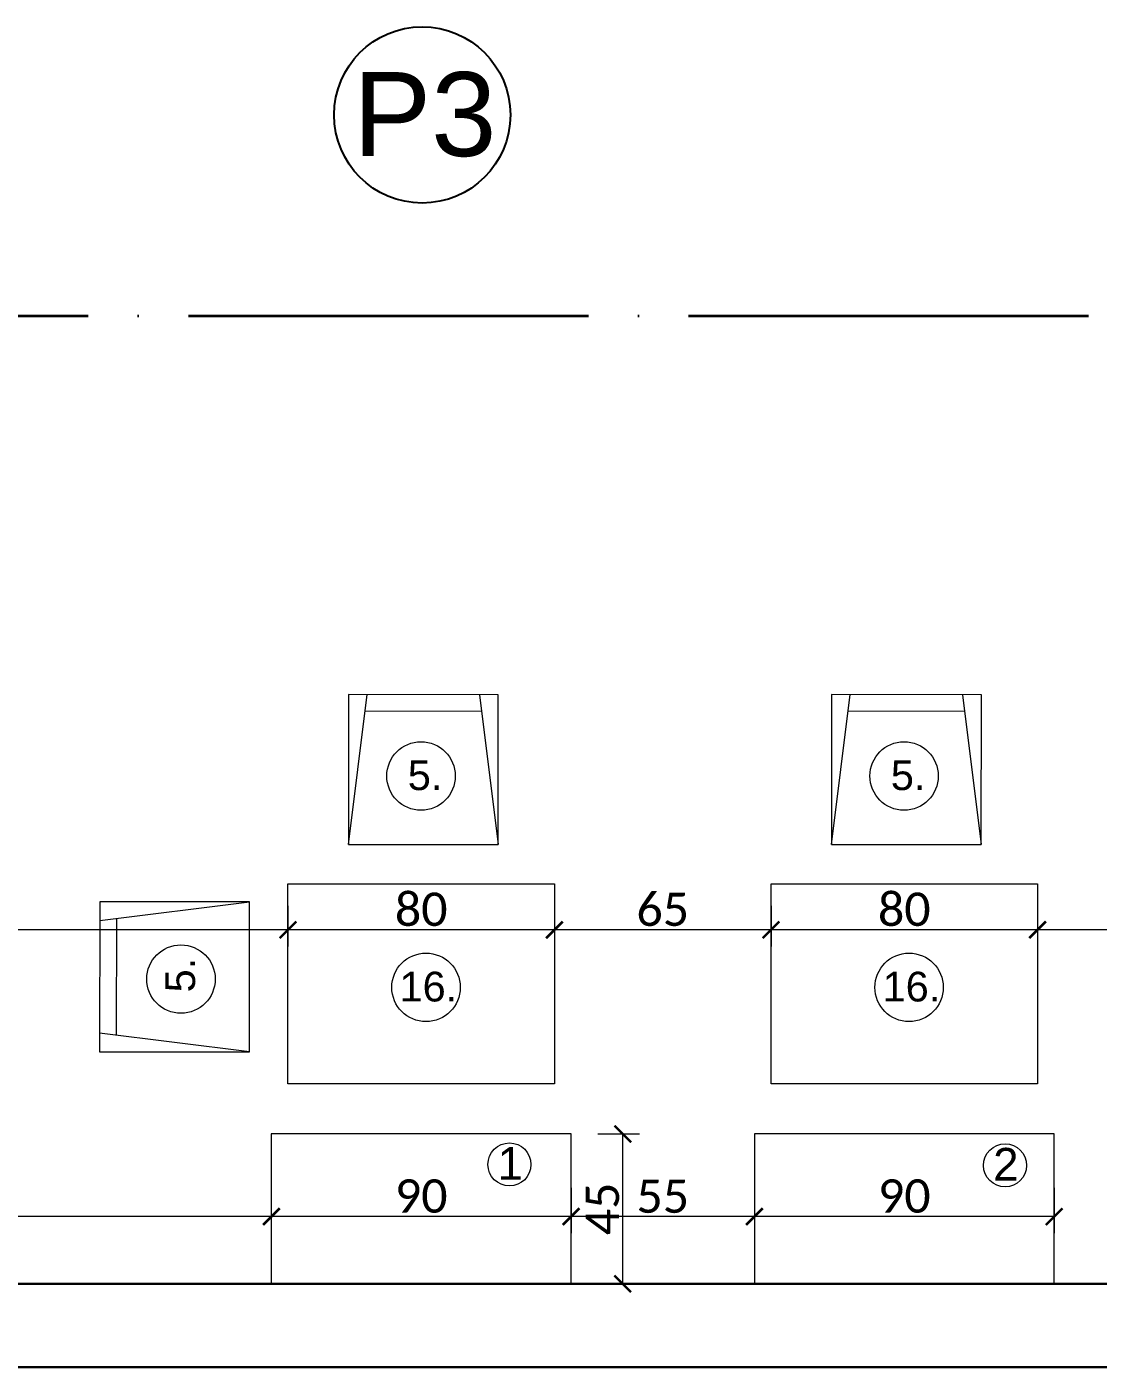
# Model space of a CAD drawing. Header units: centimetres. Extents: x -26724 to 60145, y -23645 to 6771.
# Drawn here: x -18458.5 to -18136.9, y 4290.5 to 4692.7 of the extents above; entities that cross this region are included whole.
import ezdxf

# ---------------------------------------------------------------- set-up
doc = ezdxf.new("R2010")
doc.units = ezdxf.units.CM
doc.linetypes.add('ACAD_ISO04W100', pattern=[30, 24, -3, 0, -3])
for name, color, linetype, lineweight in [('4.KOTE', 88, 'Continuous', 15), ('namestaj', 8, 'Continuous', 9), ('namjestaj', 150, 'Continuous', 5), ('zid', 7, 'Continuous', 40)]:
    doc.layers.add(name, color=color, linetype=linetype, lineweight=lineweight)
doc.layers.add('IZGLED 2', color=253, linetype='Continuous', lineweight=9, true_color=0x828282)
doc.layers.add('pozicije', color=7, linetype='Continuous')
doc.styles.add('0.12', font='arial.ttf', dxfattribs={"height": 0.12})
doc.styles.add('0.15', font='arial.ttf', dxfattribs={"height": 0.15})
doc.styles.get("Standard").update_dxf_attribs({"font": 'calibri.ttf'})
doc.dimstyles.new('ja 1 50', dxfattribs={"dimtxt": 10, "dimasz": 5, "dimexe": 5, "dimexo": 5, "dimgap": 1, "dimtad": 1, "dimdec": 0, "dimtxsty": 'Standard', "dimblk": 'ARCHTICK', "dimcen": 2.5, "dimclrd": 256, "dimclrt": 7, "dimadec": 0, "dimazin": 0, "dimtfac": 1, "dimtdec": 0, "dimtix": 1, "dimtmove": 1, "dimatfit": 3, "dimldrblk": 'ARCHTICK', "dimfxl": 10, "dimfxlon": 1, "dimlwd": 0, "dimlwe": 9, "dimarcsym": 0})

# ---------------------------------------------------------------- blocks, each defined once
blk = doc.blocks.new('_ArchTick')
at = {"color": 0, "linetype": 'ByBlock', "const_width": 0.15}
blk.add_lwpolyline([(-0.5, -0.5), (0.5, 0.5)], dxfattribs=at)
blk = doc.blocks.new('*D2991')
at = {"layer": '4.KOTE', "color": 0, "lineweight": 9, "transparency": 16777216}
for p, q in [((-18240.07, 4344.32), (-18240.07, 4330.65)), ((-18150.07, 4344.32), (-18150.07, 4330.65))]:
    blk.add_line(p, q, dxfattribs=at)
at = {"layer": '4.KOTE', "lineweight": 0, "transparency": 16777216}
blk.add_line((-18150.07, 4335.65), (-18240.07, 4335.65), dxfattribs=at)
at = {"layer": 'Defpoints', "color": 0, "lineweight": 50, "transparency": 16777216}
for p in [(-18240.07, 4360.46, 13.5), (-18150.07, 4360.46, 13.5), (-18240.07, 4335.65)]:
    blk.add_point(p, dxfattribs=at)
at = {"layer": '4.KOTE', "lineweight": 0, "transparency": 16777216, "xscale": 5, "yscale": 5, "zscale": 5, "rotation": 180}
blk.add_blockref('_ArchTick', (-18240.07, 4335.65), dxfattribs=at)
at = {"layer": '4.KOTE', "lineweight": 0, "transparency": 16777216, "xscale": 5, "yscale": 5, "zscale": 5}
blk.add_blockref('_ArchTick', (-18150.07, 4335.65), dxfattribs=at)
at = {"layer": '4.KOTE', "color": 7, "transparency": 16777216, "insert": (-18195.07, 4341.78), "char_height": 10, "attachment_point": 5}
blk.add_mtext('90', dxfattribs=at)
blk = doc.blocks.new('*D2992')
at = {"layer": '4.KOTE', "color": 0, "lineweight": 9, "transparency": 16777216}
for p, q in [((-18295.07, 4344.32), (-18295.07, 4330.65)), ((-18240.07, 4344.32), (-18240.07, 4330.65))]:
    blk.add_line(p, q, dxfattribs=at)
at = {"layer": '4.KOTE', "lineweight": 0, "transparency": 16777216}
blk.add_line((-18240.07, 4335.65), (-18295.07, 4335.65), dxfattribs=at)
at = {"layer": 'Defpoints', "color": 0, "lineweight": 50, "transparency": 16777216}
for p in [(-18295.07, 4360.46, 13.5), (-18240.07, 4360.46, 13.5), (-18295.07, 4335.65)]:
    blk.add_point(p, dxfattribs=at)
at = {"layer": '4.KOTE', "lineweight": 0, "transparency": 16777216, "xscale": 5, "yscale": 5, "zscale": 5, "rotation": 180}
blk.add_blockref('_ArchTick', (-18295.07, 4335.65), dxfattribs=at)
at = {"layer": '4.KOTE', "lineweight": 0, "transparency": 16777216, "xscale": 5, "yscale": 5, "zscale": 5}
blk.add_blockref('_ArchTick', (-18240.07, 4335.65), dxfattribs=at)
at = {"layer": '4.KOTE', "color": 7, "transparency": 16777216, "insert": (-18267.57, 4341.73), "char_height": 10, "attachment_point": 5}
blk.add_mtext('55', dxfattribs=at)
blk = doc.blocks.new('*D2993')
at = {"layer": '4.KOTE', "color": 0, "lineweight": 9, "transparency": 16777216}
for p, q in [((-18385.07, 4344.32), (-18385.07, 4330.65)), ((-18295.07, 4344.32), (-18295.07, 4330.65))]:
    blk.add_line(p, q, dxfattribs=at)
at = {"layer": '4.KOTE', "lineweight": 0, "transparency": 16777216}
blk.add_line((-18295.07, 4335.65), (-18385.07, 4335.65), dxfattribs=at)
at = {"layer": 'Defpoints', "color": 0, "lineweight": 50, "transparency": 16777216}
for p in [(-18385.07, 4360.46, 13.5), (-18295.07, 4360.46, 13.5), (-18385.07, 4335.65)]:
    blk.add_point(p, dxfattribs=at)
at = {"layer": '4.KOTE', "lineweight": 0, "transparency": 16777216, "xscale": 5, "yscale": 5, "zscale": 5, "rotation": 180}
blk.add_blockref('_ArchTick', (-18385.07, 4335.65), dxfattribs=at)
at = {"layer": '4.KOTE', "lineweight": 0, "transparency": 16777216, "xscale": 5, "yscale": 5, "zscale": 5}
blk.add_blockref('_ArchTick', (-18295.07, 4335.65), dxfattribs=at)
at = {"layer": '4.KOTE', "color": 7, "transparency": 16777216, "insert": (-18340.07, 4341.78), "char_height": 10, "attachment_point": 5}
blk.add_mtext('90', dxfattribs=at)
blk = doc.blocks.new('*D2994')
at = {"layer": '4.KOTE', "color": 0, "lineweight": 9, "transparency": 16777216}
for p, q in [((-18570.07, 4344.49), (-18570.07, 4330.65)), ((-18385.07, 4344.32), (-18385.07, 4330.65))]:
    blk.add_line(p, q, dxfattribs=at)
at = {"layer": '4.KOTE', "lineweight": 0, "transparency": 16777216}
blk.add_line((-18385.07, 4335.65), (-18570.07, 4335.65), dxfattribs=at)
at = {"layer": 'Defpoints', "color": 0, "lineweight": 50, "transparency": 16777216}
for p in [(-18570.07, 4362.87, 13.5), (-18385.07, 4360.46, 13.5), (-18570.07, 4335.65)]:
    blk.add_point(p, dxfattribs=at)
at = {"layer": '4.KOTE', "lineweight": 0, "transparency": 16777216, "xscale": 5, "yscale": 5, "zscale": 5, "rotation": 180}
blk.add_blockref('_ArchTick', (-18570.07, 4335.65), dxfattribs=at)
at = {"layer": '4.KOTE', "lineweight": 0, "transparency": 16777216, "xscale": 5, "yscale": 5, "zscale": 5}
blk.add_blockref('_ArchTick', (-18385.07, 4335.65), dxfattribs=at)
at = {"layer": '4.KOTE', "color": 7, "transparency": 16777216, "insert": (-18477.57, 4341.78), "char_height": 10, "attachment_point": 5}
blk.add_mtext('185', dxfattribs=at)
blk = doc.blocks.new('*D2995')
at = {"layer": '4.KOTE', "color": 0, "lineweight": 9, "transparency": 16777216}
for p, q in [((-18287.1, 4360.46), (-18274.58, 4360.46)), ((-18287.1, 4315.46), (-18274.58, 4315.46))]:
    blk.add_line(p, q, dxfattribs=at)
at = {"layer": '4.KOTE', "lineweight": 0, "transparency": 16777216}
blk.add_line((-18279.58, 4315.46), (-18279.58, 4360.46), dxfattribs=at)
at = {"layer": 'Defpoints', "color": 0, "lineweight": 50, "transparency": 16777216}
for p in [(-18295.07, 4360.46, 13.5), (-18279.58, 4360.46), (-18295.07, 4315.46, 13.5)]:
    blk.add_point(p, dxfattribs=at)
at = {"layer": '4.KOTE', "lineweight": 0, "transparency": 16777216, "xscale": 5, "yscale": 5, "zscale": 5}
for p, rotation in [((-18279.58, 4360.46), 90), ((-18279.58, 4315.46), 270)]:
    blk.add_blockref('_ArchTick', p, dxfattribs=dict(at, rotation=rotation))
at = {"layer": '4.KOTE', "color": 7, "transparency": 16777216, "insert": (-18285.65, 4337.96), "char_height": 10, "attachment_point": 5, "rotation": 90}
blk.add_mtext('45', dxfattribs=at)
blk = doc.blocks.new('*D3001')
at = {"layer": '4.KOTE', "color": 0, "lineweight": 9, "transparency": 16777216}
for p, q in [((-18155.07, 4428.87), (-18155.07, 4416.7)), ((-18090.07, 4426.86), (-18090.07, 4416.7))]:
    blk.add_line(p, q, dxfattribs=at)
at = {"layer": '4.KOTE', "lineweight": 0, "transparency": 16777216}
blk.add_line((-18090.07, 4421.7), (-18155.07, 4421.7), dxfattribs=at)
at = {"layer": 'Defpoints', "color": 0, "lineweight": 50, "transparency": 16777216}
for p in [(-18155.07, 4435.46, 13.5), (-18090.07, 4430.42, 13.5), (-18155.07, 4421.7)]:
    blk.add_point(p, dxfattribs=at)
at = {"layer": '4.KOTE', "lineweight": 0, "transparency": 16777216, "xscale": 5, "yscale": 5, "zscale": 5, "rotation": 180}
blk.add_blockref('_ArchTick', (-18155.07, 4421.7), dxfattribs=at)
at = {"layer": '4.KOTE', "lineweight": 0, "transparency": 16777216, "xscale": 5, "yscale": 5, "zscale": 5}
blk.add_blockref('_ArchTick', (-18090.07, 4421.7), dxfattribs=at)
at = {"layer": '4.KOTE', "color": 7, "transparency": 16777216, "insert": (-18122.57, 4427.82), "char_height": 10, "attachment_point": 5}
blk.add_mtext('65', dxfattribs=at)
blk = doc.blocks.new('*D3002')
at = {"layer": '4.KOTE', "color": 0, "lineweight": 9, "transparency": 16777216}
for p, q in [((-18235.07, 4428.87), (-18235.07, 4416.7)), ((-18155.07, 4428.87), (-18155.07, 4416.7))]:
    blk.add_line(p, q, dxfattribs=at)
at = {"layer": '4.KOTE', "lineweight": 0, "transparency": 16777216}
blk.add_line((-18155.07, 4421.7), (-18235.07, 4421.7), dxfattribs=at)
at = {"layer": 'Defpoints', "color": 0, "lineweight": 50, "transparency": 16777216}
for p in [(-18235.07, 4435.46, 13.5), (-18155.07, 4435.46, 13.5), (-18235.07, 4421.7)]:
    blk.add_point(p, dxfattribs=at)
at = {"layer": '4.KOTE', "lineweight": 0, "transparency": 16777216, "xscale": 5, "yscale": 5, "zscale": 5, "rotation": 180}
blk.add_blockref('_ArchTick', (-18235.07, 4421.7), dxfattribs=at)
at = {"layer": '4.KOTE', "lineweight": 0, "transparency": 16777216, "xscale": 5, "yscale": 5, "zscale": 5}
blk.add_blockref('_ArchTick', (-18155.07, 4421.7), dxfattribs=at)
at = {"layer": '4.KOTE', "color": 7, "transparency": 16777216, "insert": (-18195.07, 4427.82), "char_height": 10, "attachment_point": 5}
blk.add_mtext('80', dxfattribs=at)
blk = doc.blocks.new('*D3003')
at = {"layer": '4.KOTE', "color": 0, "lineweight": 9, "transparency": 16777216}
for p, q in [((-18300.07, 4428.87), (-18300.07, 4416.7)), ((-18235.07, 4428.87), (-18235.07, 4416.7))]:
    blk.add_line(p, q, dxfattribs=at)
at = {"layer": '4.KOTE', "lineweight": 0, "transparency": 16777216}
blk.add_line((-18235.07, 4421.7), (-18300.07, 4421.7), dxfattribs=at)
at = {"layer": 'Defpoints', "color": 0, "lineweight": 50, "transparency": 16777216}
for p in [(-18300.07, 4435.46, 13.5), (-18235.07, 4435.46, 13.5), (-18300.07, 4421.7)]:
    blk.add_point(p, dxfattribs=at)
at = {"layer": '4.KOTE', "lineweight": 0, "transparency": 16777216, "xscale": 5, "yscale": 5, "zscale": 5, "rotation": 180}
blk.add_blockref('_ArchTick', (-18300.07, 4421.7), dxfattribs=at)
at = {"layer": '4.KOTE', "lineweight": 0, "transparency": 16777216, "xscale": 5, "yscale": 5, "zscale": 5}
blk.add_blockref('_ArchTick', (-18235.07, 4421.7), dxfattribs=at)
at = {"layer": '4.KOTE', "color": 7, "transparency": 16777216, "insert": (-18267.57, 4427.82), "char_height": 10, "attachment_point": 5}
blk.add_mtext('65', dxfattribs=at)
blk = doc.blocks.new('*D3004')
at = {"layer": '4.KOTE', "color": 0, "lineweight": 9, "transparency": 16777216}
for p, q in [((-18380.07, 4428.87), (-18380.07, 4416.7)), ((-18300.07, 4428.87), (-18300.07, 4416.7))]:
    blk.add_line(p, q, dxfattribs=at)
at = {"layer": '4.KOTE', "lineweight": 0, "transparency": 16777216}
blk.add_line((-18300.07, 4421.7), (-18380.07, 4421.7), dxfattribs=at)
at = {"layer": 'Defpoints', "color": 0, "lineweight": 50, "transparency": 16777216}
for p in [(-18380.07, 4435.46, 13.5), (-18300.07, 4435.46, 13.5), (-18380.07, 4421.7)]:
    blk.add_point(p, dxfattribs=at)
at = {"layer": '4.KOTE', "lineweight": 0, "transparency": 16777216, "xscale": 5, "yscale": 5, "zscale": 5, "rotation": 180}
blk.add_blockref('_ArchTick', (-18380.07, 4421.7), dxfattribs=at)
at = {"layer": '4.KOTE', "lineweight": 0, "transparency": 16777216, "xscale": 5, "yscale": 5, "zscale": 5}
blk.add_blockref('_ArchTick', (-18300.07, 4421.7), dxfattribs=at)
at = {"layer": '4.KOTE', "color": 7, "transparency": 16777216, "insert": (-18340.07, 4427.82), "char_height": 10, "attachment_point": 5}
blk.add_mtext('80', dxfattribs=at)
blk = doc.blocks.new('*D3005')
at = {"layer": '4.KOTE', "color": 0, "lineweight": 9, "transparency": 16777216}
for p, q in [((-18570.07, 4428.87), (-18570.07, 4416.7)), ((-18380.07, 4428.87), (-18380.07, 4416.7))]:
    blk.add_line(p, q, dxfattribs=at)
at = {"layer": '4.KOTE', "lineweight": 0, "transparency": 16777216}
blk.add_line((-18380.07, 4421.7), (-18570.07, 4421.7), dxfattribs=at)
at = {"layer": 'Defpoints', "color": 0, "lineweight": 50, "transparency": 16777216}
for p in [(-18570.07, 4435.45, 13.5), (-18380.07, 4435.46, 13.5), (-18570.07, 4421.7)]:
    blk.add_point(p, dxfattribs=at)
at = {"layer": '4.KOTE', "lineweight": 0, "transparency": 16777216, "xscale": 5, "yscale": 5, "zscale": 5, "rotation": 180}
blk.add_blockref('_ArchTick', (-18570.07, 4421.7), dxfattribs=at)
at = {"layer": '4.KOTE', "lineweight": 0, "transparency": 16777216, "xscale": 5, "yscale": 5, "zscale": 5}
blk.add_blockref('_ArchTick', (-18380.07, 4421.7), dxfattribs=at)
at = {"layer": '4.KOTE', "color": 7, "transparency": 16777216, "insert": (-18475.07, 4427.82), "char_height": 10, "attachment_point": 5}
blk.add_mtext('190', dxfattribs=at)
blk = doc.blocks.new('*D3066')
at = {"layer": '4.KOTE', "color": 0, "lineweight": 9, "transparency": 16777216}
for p, q in [((-19851.49, 4458.43), (-19866.49, 4458.43)), ((-19854.88, 4308.43), (-19866.49, 4308.43))]:
    blk.add_line(p, q, dxfattribs=at)
at = {"layer": '4.KOTE', "lineweight": 0, "transparency": 16777216}
blk.add_line((-19861.49, 4458.43), (-19861.49, 4308.43), dxfattribs=at)
at = {"layer": 'Defpoints', "color": 0, "lineweight": 50, "transparency": 16777216}
for p in [(0, 4458.43, 13.5), (-19861.49, 4308.43), (-19849.98, 4308.43, 13.5)]:
    blk.add_point(p, dxfattribs=at)
at = {"layer": '4.KOTE', "lineweight": 0, "transparency": 16777216, "xscale": 5, "yscale": 5, "zscale": 5}
for p, rotation in [((-19861.49, 4458.43), 90), ((-19861.49, 4308.43), 270)]:
    blk.add_blockref('_ArchTick', p, dxfattribs=dict(at, rotation=rotation))
at = {"layer": '4.KOTE', "color": 7, "transparency": 16777216, "insert": (-19867.61, 4383.43), "char_height": 10, "attachment_point": 5, "rotation": 90}
blk.add_mtext('150', dxfattribs=at)
blk = doc.blocks.new('*D3069')
at = {"layer": '4.KOTE', "color": 0, "lineweight": 9, "transparency": 16777216}
for p, q in [((-19656.35, 4628.46), (-19671.35, 4628.46)), ((-19666.35, 4563.46), (-19671.35, 4563.46))]:
    blk.add_line(p, q, dxfattribs=at)
at = {"layer": '4.KOTE', "lineweight": 0, "transparency": 16777216}
blk.add_line((-19666.35, 4628.46), (-19666.35, 4563.46), dxfattribs=at)
at = {"layer": 'Defpoints', "color": 0, "lineweight": 50, "transparency": 16777216}
for p in [(0, 4628.46, 40.5), (-19666.35, 4563.46), (-19666.35, 4563.46)]:
    blk.add_point(p, dxfattribs=at)
at = {"layer": '4.KOTE', "lineweight": 0, "transparency": 16777216, "xscale": 5, "yscale": 5, "zscale": 5}
for p, rotation in [((-19666.35, 4628.46), 90), ((-19666.35, 4563.46), 270)]:
    blk.add_blockref('_ArchTick', p, dxfattribs=dict(at, rotation=rotation))
at = {"layer": '4.KOTE', "color": 7, "transparency": 16777216, "insert": (-19672.47, 4595.96), "char_height": 10, "attachment_point": 5, "rotation": 90}
blk.add_mtext('65', dxfattribs=at)

msp = doc.modelspace()

# ---------------------------------------------------------------- linework, layer by layer
at = {"color": 2}
msp.add_circle((-18339.77, 4666.23), 26.45, dxfattribs=at)
at = {"layer": '4.KOTE'}
for centre in [(-18313.59, 4351.3), (-18164.82, 4351.03)]:
    msp.add_circle(centre, 6.46, dxfattribs=at)
at = {"layer": 'IZGLED 2', "color": 32, "linetype": 'ACAD_ISO04W100', "lineweight": 35, "ltscale": 5}
msp.add_line((-19010.3, 4605.98), (-17833.63, 4605.98), dxfattribs=at)
at = {"layer": 'namestaj'}
for centre in [(-18340.13, 4467.87), (-18195.13, 4467.87), (-18412.19, 4406.92), (-18338.63, 4404.44, 13.5), (-18193.63, 4404.44, 13.5)]:
    msp.add_circle(centre, 10.27, dxfattribs=at)
at = {"layer": 'namjestaj', "transparency": 33554687}
for p, q in [((-18361.95, 4447.29, 13.5), (-18356.31, 4492.29, 13.5)), ((-18361.93, 4492.29, 13.5), (-18361.95, 4447.29, 13.5)), ((-18316.93, 4492.27, 13.5), (-18361.93, 4492.29, 13.5)), ((-18361.93, 4492.29, 13.5), (-18361.93, 4492.29, 13.5)), ((-18322.56, 4492.27, 13.5), (-18316.95, 4447.27, 13.5)), ((-18316.95, 4447.27, 13.5), (-18316.93, 4492.27, 13.5)), ((-18216.95, 4447.29, 13.5), (-18211.31, 4492.29, 13.5)), ((-18216.93, 4492.29, 13.5), (-18216.95, 4447.29, 13.5)), ((-18171.93, 4492.27, 13.5), (-18216.93, 4492.29, 13.5)), ((-18216.93, 4492.29, 13.5), (-18216.93, 4492.29, 13.5)), ((-18177.56, 4492.27, 13.5), (-18171.95, 4447.27, 13.5)), ((-18171.95, 4447.27, 13.5), (-18171.93, 4492.27, 13.5)), ((-18321.94, 4487.27, 13.5), (-18356.94, 4487.29, 13.5)), ((-18176.94, 4487.27, 13.5), (-18211.94, 4487.29, 13.5)), ((-18361.95, 4447.29, 13.5), (-18316.95, 4447.27, 13.5)), ((-18216.95, 4447.29, 13.5), (-18171.95, 4447.27, 13.5)), ((-18436.59, 4430.12, 13.5), (-18436.61, 4385.12, 13.5)), ((-18391.59, 4430.1, 13.5), (-18436.59, 4430.12, 13.5)), ((-18436.59, 4424.49, 13.5), (-18391.59, 4430.1, 13.5)), ((-18391.61, 4385.1, 13.5), (-18391.59, 4430.1, 13.5)), ((-18431.59, 4425.12, 13.5), (-18431.61, 4390.12, 13.5)), ((-18391.61, 4385.1, 13.5), (-18436.61, 4390.74, 13.5)), ((-18436.61, 4385.12, 13.5), (-18391.61, 4385.1, 13.5)), ((-18436.61, 4385.12, 13.5), (-18436.61, 4385.12, 13.5))]:
    msp.add_line(p, q, dxfattribs=at)
at = {"layer": 'namjestaj'}
for p, q in [((-18295.07, 4360.46, 13.5), (-18385.07, 4360.46, 13.5)), ((-18150.07, 4360.46, 13.5), (-18240.07, 4360.46, 13.5))]:
    msp.add_line(p, q, dxfattribs=at)
at = {"layer": 'namjestaj', "elevation": 13.5}
for points in [[(-18380.07, 4375.46), (-18380.07, 4435.46), (-18300.07, 4435.46), (-18300.07, 4375.46), (-18380.07, 4375.46)], [(-18235.07, 4375.46), (-18235.07, 4435.46), (-18155.07, 4435.46), (-18155.07, 4375.46), (-18235.07, 4375.46)], [(-18295.07, 4315.46), (-18295.07, 4360.46), (-18385.07, 4360.46), (-18385.07, 4315.46), (-18295.07, 4315.46)], [(-18150.07, 4315.46), (-18150.07, 4360.46), (-18240.07, 4360.46), (-18240.07, 4315.46), (-18150.07, 4315.46)]]:
    msp.add_lwpolyline(points, dxfattribs=at)
at = {"layer": 'zid', "lineweight": 30}
for p, q in [((-17985.07, 4315.46, 13.5), (-18540.07, 4315.46, 13.5)), ((-17955.57, 4290.46, 13.5), (-18820.07, 4290.46, 13.5))]:
    msp.add_line(p, q, dxfattribs=at)

# ---------------------------------------------------------------- texts
at = {"layer": 'IZGLED 2', "color": 2, "true_color": 0xf1eb1f, "style": '0.12'}
msp.add_text('P3', height=25.2, dxfattribs=at).set_placement((-18360.56, 4653.89, 13.5))
at = {"layer": 'IZGLED 2', "color": 5, "style": '0.15'}
for s, p in [('1', (-18317.17, 4346.7)), ('2', (-18168.4, 4346.44))]:
    msp.add_text(s, height=9.82, dxfattribs=at).set_placement(p)
at = {"layer": 'pozicije', "style": '0.15'}
for s, p in [('5.', (-18344.12, 4463.64)), ('5.', (-18199.12, 4463.64)), ('16.', (-18346.6, 4400.21, 13.5)), ('16.', (-18201.6, 4400.21, 13.5))]:
    msp.add_text(s, height=8.93, dxfattribs=at).set_placement(p)
msp.add_text('5.', height=8.93, rotation=90, dxfattribs=at).set_placement((-18407.95, 4402.93))

# ---------------------------------------------------------------- dimensions: what is measured, and where the dimension line sits
at = {"layer": '4.KOTE'}
for base, p1, p2, picture, middle in [((-19666.35, 4563.46), (0, 4628.46, 40.5), (-19666.35, 4563.46), '*D3069', (-19672.47, 4595.96)), ((-19861.49, 4308.43), (0, 4458.43, 13.5), (-19849.98, 4308.43, 13.5), '*D3066', (-19867.61, 4383.43)), ((-18279.58, 4360.46), (-18295.07, 4315.46, 13.5), (-18295.07, 4360.46, 13.5), '*D2995', (-18285.65, 4337.96))]:
    dim = msp.add_linear_dim(base=base, p1=p1, p2=p2, angle=90, dimstyle='ja 1 50', dxfattribs=at)
    dim.commit()
    dim.dimension.update_dxf_attribs({"geometry": picture, "text_midpoint": middle})
for base, p1, p2, picture, middle in [((-18570.07, 4421.7), (-18380.07, 4435.46, 13.5), (-18570.07, 4435.45, 13.5), '*D3005', (-18475.07, 4427.82)), ((-18380.07, 4421.7), (-18300.07, 4435.46, 13.5), (-18380.07, 4435.46, 13.5), '*D3004', (-18340.07, 4427.82)), ((-18300.07, 4421.7), (-18235.07, 4435.46, 13.5), (-18300.07, 4435.46, 13.5), '*D3003', (-18267.57, 4427.82)), ((-18235.07, 4421.7), (-18155.07, 4435.46, 13.5), (-18235.07, 4435.46, 13.5), '*D3002', (-18195.07, 4427.82)), ((-18155.07, 4421.7), (-18090.07, 4430.42, 13.5), (-18155.07, 4435.46, 13.5), '*D3001', (-18122.57, 4427.82)), ((-18570.07, 4335.65), (-18385.07, 4360.46, 13.5), (-18570.07, 4362.87, 13.5), '*D2994', (-18477.57, 4341.78)), ((-18385.07, 4335.65), (-18295.07, 4360.46, 13.5), (-18385.07, 4360.46, 13.5), '*D2993', (-18340.07, 4341.78)), ((-18295.07, 4335.65), (-18240.07, 4360.46, 13.5), (-18295.07, 4360.46, 13.5), '*D2992', (-18267.57, 4341.73)), ((-18240.07, 4335.65), (-18150.07, 4360.46, 13.5), (-18240.07, 4360.46, 13.5), '*D2991', (-18195.07, 4341.78))]:
    dim = msp.add_linear_dim(base=base, p1=p1, p2=p2, dimstyle='ja 1 50', dxfattribs=at)
    dim.commit()
    dim.dimension.update_dxf_attribs({"geometry": picture, "text_midpoint": middle})

doc.saveas('drawing.dxf')
